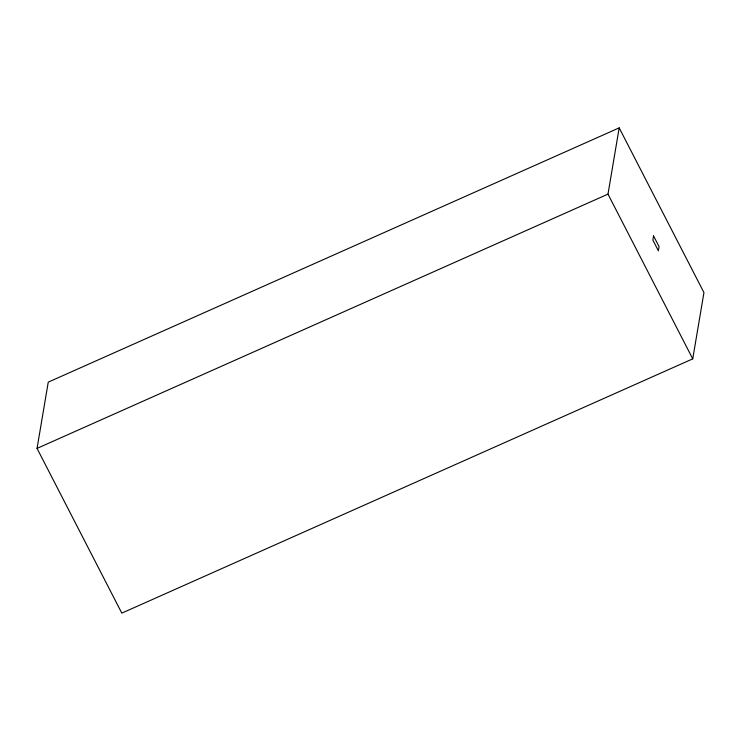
<?xml version="1.0" encoding="UTF-8"?>
<svg xmlns="http://www.w3.org/2000/svg" width="741" height="741" viewBox="0 0 741 741"><rect width="100%" height="100%" fill="white"/><g stroke="black" fill="none" stroke-linecap="round" stroke-linejoin="round"><path stroke-width="1.11" d="M37.05 448.398L48.258 382.143L619.189 127.869L703.95 292.602L692.742 358.857L121.811 613.131L37.05 448.398L607.981 194.123L619.189 127.869M607.981 194.123L692.742 358.857M653.562 235.944L652.867 240.084L658.369 250.791L659.073 246.651L653.562 235.944"/></g></svg>
